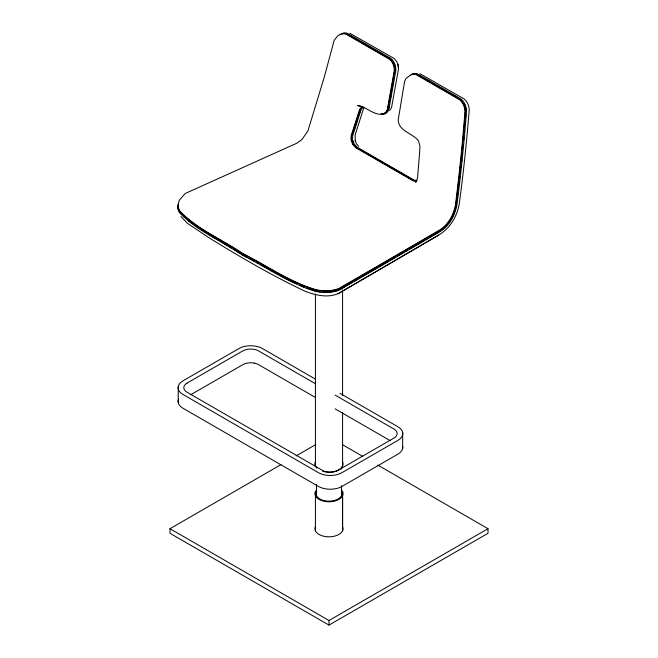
<?xml version="1.0" encoding="UTF-8"?>
<svg xmlns="http://www.w3.org/2000/svg" width="658" height="658" viewBox="0 0 658 658"><rect width="100%" height="100%" fill="white"/><g stroke="black" fill="none" stroke-linecap="round" stroke-linejoin="round"><path stroke-width="0.99" d="M315.421 530.809L315.421 491.584M316.514 484.592L316.514 491.748A12.93 7.468 0 0 0 329 501.149A12.93 7.468 0 0 0 341.486 491.748L341.486 485.62M341.486 495.614L341.486 486.418M342.579 491.584L342.579 526.606A14.057 8.118 0 0 1 329 536.821A14.057 8.118 0 0 1 315.421 526.606M355.287 141.412L355.131 134.964L363.849 107.608M462.286 154.753L462.467 152.755M462.911 147.672L463.183 144.604M463.545 140.516L463.808 137.448M464.26 132.34L464.441 130.292M464.893 125.184L465.157 122.117M465.519 118.029L465.79 114.961M456.923 201.109L457.285 198.099M460.913 167.584L461.151 165.627M461.612 161.703L461.85 159.746M457.639 195.105L457.878 193.139M458.346 189.208L458.577 187.242M458.93 184.289L459.161 182.324M459.629 178.392L459.86 176.426M460.213 173.473L460.567 170.529M388.516 109.014L388.87 107.015M390.474 98.034L390.827 96.043M391.181 94.045L391.535 92.054M391.888 90.056L392.785 85.071M393.139 83.073L393.492 81.074M395.088 72.1L395.45 70.102A10.298 7.123 72.6 0 0 395.277 67.264M349.793 33.213L394.257 58.595L396.864 61.786L397.983 64.402L398.551 68.777L391.518 107.657L389.643 110.577M178.343 203.996L179.313 200.205L185.26 193.46L296.816 143.214L301.825 139.644L307.862 131.115L324.18 77.455L334.165 40.385L337.891 35.68L340.17 34.635M453.88 214.039L455.928 206.908M354.382 129.026L357.154 120.422M359.005 114.689L360.543 109.911M415.708 182.595L417.542 177.882L419.746 151.011L419.919 145.953L418.48 140.812C412.574 133.006 398.09 131.205 398.263 119.633L404.58 81.411L406.126 78.401L410.271 75.209M451.092 219.533L453.411 214.96M448.361 223.416L450.064 221.195M361.703 106.843L359.687 109.294L351.109 135.869L351.035 139.891L352.696 144.365L355.83 147.77L413.134 180.851L415.963 181.295M360.855 108.948L362.361 107.114M363.117 106.991L361.201 109.318L352.63 135.918L352.565 139.71L354.144 143.938L357.138 147.195L414.318 180.21L417.032 180.621M361.958 107.336L360.041 109.664L351.512 136.083L351.454 139.858L353.042 144.061L356.036 147.302L413.224 180.308L416.818 180.884M440.515 230.645L437.159 232.891M442.11 229.428L443.706 228.211M437.833 235.58C449.389 229.099 456.759 217.296 459.177 204.441C463.446 172.906 466.761 141.273 469.244 109.541C469.039 105.502 467.254 101.735 464.277 99.004L419.845 73.655M337.973 293.781L438.582 235.153L338.78 293.328C327.849 298.321 315.519 295.261 304.843 291.149C271.803 275.472 240.162 257.031 209.088 237.801L187.514 223.391L180.925 216.548M339.24 289.717L344.529 286.649M346.297 285.621L352.474 282.043M354.234 281.015L360.411 277.429M362.171 276.409L368.348 272.823M370.117 271.803L387.759 261.563M389.52 260.535L395.697 256.957M397.457 255.929L403.634 252.343M405.402 251.323L407.162 250.295M409.811 248.765L415.988 245.179M417.748 244.151L423.925 240.573M425.693 239.545L427.453 238.525M429.222 237.497L431.862 235.959M433.63 234.939L435.39 233.919M187.037 383.104L242.81 350.903A11.112 6.415 0 0 1 258.536 350.903L315.544 383.787M190.573 394.833L242.81 364.672A11.112 6.415 0 0 1 249.481 362.829A11.211 6.473 0 0 1 254.317 363.134M377.856 465.116L488.006 528.711L488.006 533.301L329 625.1L169.994 533.301L169.994 528.711L281.032 464.597M296.133 455.879L315.675 444.602M169.994 528.711L329 620.51L488.006 528.711M381.056 114.352C372.354 114.352 365.897 106.44 357.302 105.494L361.793 106.506M306.406 287.982L315.478 290.902M315.281 291.214C289.15 283.409 266.523 267.247 242.35 255.09C221.754 240.927 197.334 231.188 179.79 212.986A23.441 12.946 3.3 0 1 178.359 204.959M294.595 282.701L296.413 283.582M300.953 285.786L303.675 287.11M293.69 282.266L275.184 272.683M242.753 254.86L247.252 257.336M249.061 258.323L254.465 261.292M256.266 262.287L258.068 263.274M260.774 264.763L266.177 267.732M267.979 268.727L273.383 271.696M351.742 36.478L347.309 33.92A11.712 8.102 72.6 0 0 345.532 33.509M353.519 37.498L358.832 40.566M361.489 42.104L366.81 45.172M369.467 46.71L371.235 47.73M373.012 48.75L379.214 52.336M380.99 53.356L382.759 54.384M385.415 55.914L387.192 56.942M388.96 57.962L390.737 58.981M417.361 74.354L420.018 75.892M425.339 78.96L435.086 84.586M436.854 85.614L443.056 89.192M444.833 90.22L446.601 91.24M449.258 92.778L451.034 93.798M452.803 94.826L455.468 96.356M457.236 97.384L459.013 98.404M357.804 148.173L363.101 151.233M366.621 153.265L375.438 158.356M377.207 159.376L383.375 162.937M385.136 163.957L391.313 167.519M393.073 168.538L398.361 171.59M401.01 173.12L414.227 180.753M315.067 378.926L262.542 348.6A16.68 9.631 0 0 0 252.532 345.828A16.845 9.722 0 0 0 245.261 346.289A16.68 9.631 0 0 0 238.854 348.6L183.039 380.817A16.68 9.631 0 0 0 178.244 386.6L178.236 402.49M339.997 393.311L397.86 426.721A16.68 9.631 0 0 1 401.865 430.422A16.845 9.722 0 0 1 402.663 434.617A16.68 9.631 0 0 1 397.86 440.399L342.045 472.625A16.68 9.631 0 0 1 335.638 474.936A16.845 9.722 0 0 1 328.367 475.397A16.68 9.631 0 0 1 318.357 472.625L183.039 394.496A16.68 9.631 0 0 1 179.042 390.794A16.845 9.722 0 0 1 178.236 386.6M335.128 395.096L393.871 429.008A11.112 6.415 0 0 1 397.07 432.882A11.211 6.473 0 0 1 396.535 435.654A11.112 6.415 0 0 1 393.871 438.113L338.089 470.322A11.112 6.415 0 0 1 331.426 472.164A11.211 6.473 0 0 1 326.582 471.86A11.112 6.415 0 0 1 322.362 470.322L187.037 392.217A11.112 6.415 0 0 1 187.037 383.137M315.544 397.564L258.586 364.672A11.112 6.415 0 0 0 254.268 363.134M335.128 408.865L390.309 440.72M342.325 444.602L362.755 456.397M208.438 234.051L211.012 235.613M212.731 236.65L215.306 238.212M217.017 239.249L219.591 240.812M221.31 241.856L231.6 248.099M233.319 249.135L240.178 253.297M195.286 225.447L202.664 230.3M204.301 231.377L206.76 232.99M188.575 220.833L192.769 223.72M358.7 146.356L356.455 143.839L355.221 140.516M352.482 140.656L353.469 143.345M397.983 64.402L398.551 68.777M402.663 432.503L402.663 448.394A16.68 9.631 0 0 1 397.86 454.168L342.045 486.394A16.68 9.631 0 0 1 335.638 488.705A16.845 9.722 0 0 1 328.367 489.165A16.68 9.631 0 0 1 318.357 486.394L183.039 408.273A16.68 9.631 0 0 1 179.042 404.571A16.845 9.722 0 0 1 178.236 400.368M342.579 289.997L342.579 395.474M342.579 412.78L342.579 466.135M342.579 495.787L342.579 530.809M341.486 466.991L341.486 469.039M329 620.51L329 625.1M316.514 484.37L316.514 495.614M315.421 293.994L315.421 466.135M341.749 490.268A14.057 8.118 0 0 1 329 501.799A14.057 8.118 0 0 1 316.251 490.268M342.579 461.941A14.057 8.118 0 0 1 337.768 470.38A14.057 8.118 0 0 1 322.445 471.218M316.827 468.093A14.057 8.118 0 0 1 315.421 461.941M402.663 446.272A16.845 9.722 0 0 1 402.663 448.394M178.244 400.418A16.68 9.631 0 0 1 178.688 399.019M341.074 34.52A11.712 8.102 72.6 0 1 346.157 34.241L389.577 59.31A10.298 7.123 72.6 0 1 394.29 70.431L387.356 109.36A10.298 7.123 72.6 0 1 381.698 113.842M391.37 59.541A10.298 7.123 72.6 0 1 393.607 62.461M393.969 63.152A10.298 7.123 72.6 0 1 394.841 65.372M387.677 110.824A10.298 7.123 72.6 0 1 384.552 113.308M178.376 206.546A22.882 12.617 3.3 0 0 180.3 211.498C197.819 229.634 222.182 239.347 242.736 253.486C266.844 265.602 289.413 281.739 315.47 289.536A22.882 12.296 2.1 0 0 339.224 288.352L438.861 230.522C448.057 225.209 453.337 215.405 455.394 205.255C459.333 173.983 462.574 142.638 464.992 111.202A11.712 8.102 72.6 0 0 459.629 99.753L416.201 74.683A10.298 7.123 72.6 0 0 412.747 74.502M179.757 212.082A22.882 12.617 3.3 0 1 178.384 207.912M341.255 34.167A12.272 8.496 72.7 0 1 342.826 33.303M343.682 33.056A12.272 8.496 72.7 0 1 347.334 33.377L390.91 58.537A10.857 7.526 72.7 0 1 395.861 70.233L388.886 109.335A10.857 7.518 72.7 0 1 381.081 113.661M340.104 34.496A12.272 8.496 72.7 0 1 346.182 33.706L389.75 58.866A10.857 7.526 72.7 0 1 394.701 70.562L387.726 109.68A10.857 7.518 72.7 0 1 381.763 114.393M178.343 203.593A23.441 12.954 3.3 0 0 179.782 211.621C197.318 229.823 221.738 239.553 242.341 253.725C266.506 265.881 289.142 282.043 315.264 289.841A23.441 12.601 2 0 0 339.553 288.591L439.273 230.736C448.476 225.414 453.74 215.602 455.813 205.444C459.753 174.131 462.977 142.745 465.403 111.276A12.272 8.496 72.7 0 0 459.794 99.3L416.226 74.148A10.857 7.518 72.6 0 0 410.518 75.111M414.721 74.009A10.298 7.123 72.6 0 1 416.489 74.107M460.781 99.424A11.712 8.102 72.6 0 1 462.664 101.316M464.178 103.61A11.712 8.102 72.6 0 1 465.264 106.094M465.79 107.986A11.712 8.102 72.6 0 1 466.094 109.935M338.459 290.03A22.882 12.296 2.1 0 1 332.208 291.675M331.27 291.815A22.882 12.296 2.1 0 1 322.313 292.053M320.298 291.839A22.882 12.296 2.1 0 1 317.345 291.346M411.678 74.79A10.857 7.518 72.8 0 1 417.378 73.819L460.954 98.98A12.272 8.488 72.7 0 1 466.555 110.955C464.178 142.49 460.888 173.942 456.866 205.312C454.719 216.087 449.044 226.426 439.33 232.085L339.594 289.972A23.441 12.634 2 0 1 315.272 291.231"/></g></svg>
